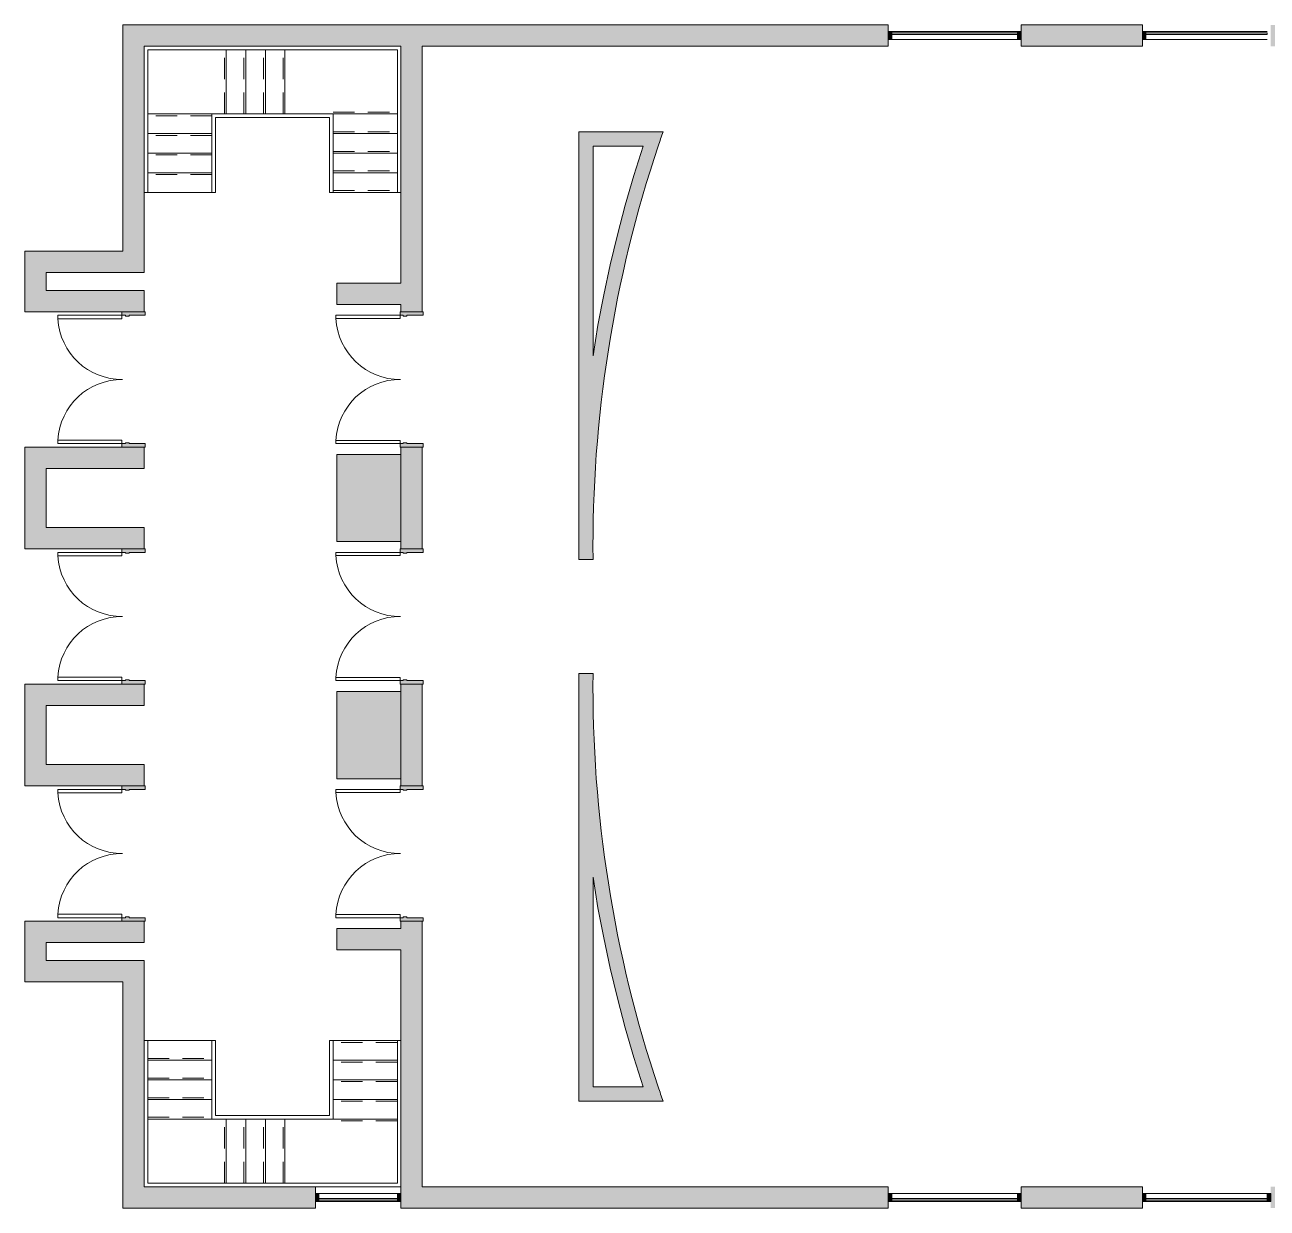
# Model space of a CAD drawing. Header units: inches. Extents: x -332 to 1064, y -1187 to 169.
# Drawn here: x -332 to 365, y -843 to -179 of the extents above; entities that cross this region are included whole.
import ezdxf

# ---------------------------------------------------------------- set-up
doc = ezdxf.new("R2010")
doc.units = ezdxf.units.IN
doc.header["$MEASUREMENT"] = 0
doc.linetypes.add('Overhead', pattern=[19.5, 12, -7.5])
for name, color, linetype, lineweight in [('A-DOOR', 31, 'Continuous', 9), ('A-DOOR-FRAM', 31, 'Continuous', 9), ('A-GLAZ-CURT', 52, 'Continuous', 9), ('A-GLAZ-CWMG', 51, 'Continuous', 9), ('A-WALL', 113, 'Continuous', 9), ('A-WALL-PATT', 111, 'Continuous', 9), ('I-WALL', 2, 'Continuous', 9), ('S-STRS', 31, 'Continuous', 9)]:
    doc.layers.add(name, color=color, linetype=linetype, lineweight=lineweight)

# ---------------------------------------------------------------- blocks, each defined once
blk = doc.blocks.new('Door-Double-Transom_CE_ - HM Door-2_ HM Frame-Transom_HMF-3_-5169411-LEVEL 1')
at = {"layer": 'A-DOOR-FRAM'}
h = blk.add_hatch(color=253, dxfattribs=at)
h.paths.add_polyline_path([(-38, -6.5), (-36, -6.5), (-36, 2.5), (-35.5, 2.5), (-35.5, 4.5), (-36, 4.5), (-36, 6.5), (-38, 6.5), (-38, 2.5)])
h.paths.add_polyline_path([(35.5, 2.5), (36, 2.5), (36, -6.5), (38, -6.5), (38, 6.5), (36, 6.5), (36, 4.5), (35.5, 4.5)])
at = {"layer": 'A-DOOR', "color": 253}
for p, q in [((-36, 42.5), (-36, 6.5)), ((-34, 42.5), (-36, 42.5)), ((-34, 6.5), (-34, 42.5)), ((36, 42.5), (34, 42.5)), ((34, 42.5), (34, 6.5)), ((36, 6.5), (36, 42.5)), ((-36, 6.5), (-34, 6.5)), ((34, 6.5), (36, 6.5))]:
    blk.add_line(p, q, dxfattribs=at)
for centre, start, end in [((-36, 6.5), 359.5, 86.79613), ((36, 6.5), 93.20387, 180.5)]:
    blk.add_arc(centre, 36, start, end, dxfattribs=at)
at = {"layer": 'A-DOOR-FRAM', "color": 8, "lineweight": 15}
for p, q in [((-36, 6.5), (-38, 6.5)), ((-38, 6.5), (-38, -6.5)), ((-36, 4.5), (-36, 6.5)), ((-35.5, 4.5), (-36, 4.5)), ((-36, -6.5), (-36, 2.5)), ((-36, 2.5), (-35.5, 2.5)), ((-35.5, 2.5), (-35.5, 4.5)), ((36, 4.5), (35.5, 4.5)), ((35.5, 4.5), (35.5, 2.5)), ((35.5, 2.5), (36, 2.5)), ((38, 6.5), (36, 6.5)), ((36, 6.5), (36, 4.5)), ((36, 2.5), (36, -6.5)), ((38, -6.5), (38, 6.5)), ((-38, -6.5), (-36, -6.5)), ((36, -6.5), (38, -6.5))]:
    blk.add_line(p, q, dxfattribs=at)
blk = doc.blocks.new('Door-Double_CE_ - HM Door-2_ HM Frame-4190291-LEVEL 1')
at = {"layer": 'A-DOOR-FRAM'}
h = blk.add_hatch(color=253, dxfattribs=at)
h.paths.add_polyline_path([(-38, -6.5), (-36, -6.5), (-36, 2.75), (-35.5, 2.75), (-35.5, 4.75), (-36, 4.75), (-36, 6.5), (-38, 6.5), (-38, 2.75)])
h.paths.add_polyline_path([(35.5, 2.75), (36, 2.75), (36, -6.5), (38, -6.5), (38, 6.5), (36, 6.5), (36, 4.75), (35.5, 4.75)])
at = {"layer": 'A-DOOR', "color": 253}
for p, q in [((-34.25, 42.5), (-36, 42.5)), ((-36, 42.5), (-36, 6.5)), ((-34.25, 6.5), (-34.25, 42.5)), ((36, 42.5), (34.25, 42.5)), ((34.25, 42.5), (34.25, 6.5)), ((36, 6.5), (36, 42.5)), ((-36, 6.5), (-34.25, 6.5)), ((34.25, 6.5), (36, 6.5))]:
    blk.add_line(p, q, dxfattribs=at)
for centre, start, end in [((-36, 6.5), 359.5, 87.19661), ((36, 6.5), 92.78996, 180.5)]:
    blk.add_arc(centre, 36, start, end, dxfattribs=at)
at = {"layer": 'A-DOOR-FRAM', "color": 8, "lineweight": 15}
for p, q in [((-36, 6.5), (-38, 6.5)), ((-38, 6.5), (-38, -6.5)), ((-36, 4.75), (-36, 6.5)), ((-35.5, 4.75), (-36, 4.75)), ((-36, -6.5), (-36, 2.75)), ((-36, 2.75), (-35.5, 2.75)), ((-35.5, 2.75), (-35.5, 4.75)), ((36, 4.75), (35.5, 4.75)), ((35.5, 4.75), (35.5, 2.75)), ((35.5, 2.75), (36, 2.75)), ((38, 6.5), (36, 6.5)), ((36, 6.5), (36, 4.75)), ((36, 2.75), (36, -6.5)), ((38, -6.5), (38, 6.5)), ((-38, -6.5), (-36, -6.5)), ((36, -6.5), (38, -6.5))]:
    blk.add_line(p, q, dxfattribs=at)
blk = doc.blocks.new('System Panel - zGlazed-5176224-LEVEL 1')
at = {"layer": 'A-GLAZ-CURT'}
blk.add_hatch(color=253, dxfattribs=at).paths.add_polyline_path([(-22, 1.5), (-22, 0.5), (22, 0.5), (22, 1.5)])
at = {"layer": 'A-GLAZ-CURT', "color": 8, "lineweight": 15}
for p, q in [((22, 1.5), (-22, 1.5)), ((-22, 1.5), (-22, 0.5)), ((-22, 0.5), (22, 0.5)), ((22, 0.5), (22, 1.5))]:
    blk.add_line(p, q, dxfattribs=at)
blk = doc.blocks.new('Rectangular Mullion - 4 1_2_ x 2_ Rectangular_CE_-5176223-LEVEL 1')
at = {"layer": 'A-GLAZ-CWMG', "color": 253}
for p, q in [((-166.58, -835.23), (-122.58, -835.23)), ((-166.58, -839.73), (-122.58, -839.73))]:
    blk.add_line(p, q, dxfattribs=at)
blk = doc.blocks.new('Rectangular Mullion - 4 1_2_ x 2_ Rectangular_CE_-5176225-LEVEL 1')
at = {"layer": 'A-GLAZ-CWMG'}
blk.add_hatch(color=253, dxfattribs=at).paths.add_polyline_path([(-2, -2.25), (-2, 2.25), (0, 2.25), (0, -2.25)])
at = {"layer": 'A-GLAZ-CWMG', "color": 8, "lineweight": 15}
for p, q in [((-2, 2.25), (0, 2.25)), ((-2, -2.25), (-2, 2.25)), ((0, 2.25), (0, -2.25)), ((0, -2.25), (-2, -2.25))]:
    blk.add_line(p, q, dxfattribs=at)
blk = doc.blocks.new('Rectangular Mullion - 4 1_2_ x 2_ Rectangular_CE_-5176226-LEVEL 1')
at = {"layer": 'A-GLAZ-CWMG'}
blk.add_hatch(color=253, dxfattribs=at).paths.add_polyline_path([(0, -2.25), (0, 2.25), (-2, 2.25), (-2, -2.25)])
at = {"layer": 'A-GLAZ-CWMG', "color": 8, "lineweight": 15}
for p, q in [((0, 2.25), (-2, 2.25)), ((-2, 2.25), (-2, -2.25)), ((0, -2.25), (0, 2.25)), ((-2, -2.25), (0, -2.25))]:
    blk.add_line(p, q, dxfattribs=at)
blk = doc.blocks.new('System Panel - zGlazed-5176821-LEVEL 1')
at = {"layer": 'A-GLAZ-CURT'}
blk.add_hatch(color=253, dxfattribs=at).paths.add_polyline_path([(35.29, -1.5), (35.29, -0.5), (-35.29, -0.5), (-35.29, -1.5)])
at = {"layer": 'A-GLAZ-CURT', "color": 8, "lineweight": 15}
for p, q in [((35.29, -0.5), (-35.29, -0.5)), ((-35.29, -0.5), (-35.29, -1.5)), ((-35.29, -1.5), (35.29, -1.5)), ((35.29, -1.5), (35.29, -0.5))]:
    blk.add_line(p, q, dxfattribs=at)
blk = doc.blocks.new('Rectangular Mullion - 4 1_2_ x 2_ Rectangular_CE_-5176820-LEVEL 1')
at = {"layer": 'A-GLAZ-CWMG', "color": 253}
for p, q in [((225.42, -835.23), (154.84, -835.23)), ((225.42, -839.73), (154.84, -839.73))]:
    blk.add_line(p, q, dxfattribs=at)
blk = doc.blocks.new('Rectangular Mullion - 4 1_2_ x 2_ Rectangular_CE_-5176685-LEVEL 1')
at = {"layer": 'A-GLAZ-CWMG'}
blk.add_hatch(color=253, dxfattribs=at).paths.add_polyline_path([(0, 2.25), (0, -2.25), (-2, -2.25), (-2, 2.25)])
at = {"layer": 'A-GLAZ-CWMG', "color": 8, "lineweight": 15}
for p, q in [((-2, 2.25), (0, 2.25)), ((-2, -2.25), (-2, 2.25)), ((0, 2.25), (0, -2.25)), ((0, -2.25), (-2, -2.25))]:
    blk.add_line(p, q, dxfattribs=at)
blk = doc.blocks.new('Rectangular Mullion - 4 1_2_ x 2_ Rectangular_CE_-5176686-LEVEL 1')
at = {"layer": 'A-GLAZ-CWMG'}
blk.add_hatch(color=253, dxfattribs=at).paths.add_polyline_path([(-2, 2.25), (-2, -2.25), (0, -2.25), (0, 2.25)])
at = {"layer": 'A-GLAZ-CWMG', "color": 8, "lineweight": 15}
for p, q in [((0, 2.25), (-2, 2.25)), ((-2, 2.25), (-2, -2.25)), ((0, -2.25), (0, 2.25)), ((-2, -2.25), (0, -2.25))]:
    blk.add_line(p, q, dxfattribs=at)
blk = doc.blocks.new('System Panel - zGlazed-5176584-LEVEL 1')
at = {"layer": 'A-GLAZ-CURT'}
blk.add_hatch(color=253, dxfattribs=at).paths.add_polyline_path([(-34, 1.5), (-34, 0.5), (34, 0.5), (34, 1.5)])
at = {"layer": 'A-GLAZ-CURT', "color": 8, "lineweight": 15}
for p, q in [((34, 1.5), (-34, 1.5)), ((-34, 1.5), (-34, 0.5)), ((-34, 0.5), (34, 0.5)), ((34, 0.5), (34, 1.5))]:
    blk.add_line(p, q, dxfattribs=at)
blk = doc.blocks.new('Rectangular Mullion - 4 1_2_ x 2_ Rectangular_CE_-5176583-LEVEL 1')
at = {"layer": 'A-GLAZ-CWMG', "color": 253}
for p, q in [((577.42, -835.23), (645.42, -835.23)), ((577.42, -839.73), (645.42, -839.73))]:
    blk.add_line(p, q, dxfattribs=at)
blk = doc.blocks.new('System Panel - zGlazed-5177013-LEVEL 1')
at = {"layer": 'A-GLAZ-CURT'}
blk.add_hatch(color=253, dxfattribs=at).paths.add_polyline_path([(35.29, 0.5), (35.29, 1.5), (-35.29, 1.5), (-35.29, 0.5)])
at = {"layer": 'A-GLAZ-CURT', "color": 8, "lineweight": 15}
for p, q in [((35.29, 1.5), (-35.29, 1.5)), ((-35.29, 1.5), (-35.29, 0.5)), ((-35.29, 0.5), (35.29, 0.5)), ((35.29, 0.5), (35.29, 1.5))]:
    blk.add_line(p, q, dxfattribs=at)
blk = doc.blocks.new('Rectangular Mullion - 4 1_2_ x 2_ Rectangular_CE_-5177012-LEVEL 1')
at = {"layer": 'A-GLAZ-CWMG', "color": 253}
for p, q in [((225.42, -183.23), (154.84, -183.23)), ((225.42, -187.73), (154.84, -187.73))]:
    blk.add_line(p, q, dxfattribs=at)
blk = doc.blocks.new('Rectangular Mullion - 4 1_2_ x 2_ Rectangular_CE_-5176973-LEVEL 1')
at = {"layer": 'A-GLAZ-CWMG'}
blk.add_hatch(color=253, dxfattribs=at).paths.add_polyline_path([(0, 2.25), (0, -2.25), (-2, -2.25), (-2, 2.25)])
at = {"layer": 'A-GLAZ-CWMG', "color": 8, "lineweight": 15}
for p, q in [((-2, 2.25), (0, 2.25)), ((-2, -2.25), (-2, 2.25)), ((0, 2.25), (0, -2.25)), ((0, -2.25), (-2, -2.25))]:
    blk.add_line(p, q, dxfattribs=at)
blk = doc.blocks.new('Rectangular Mullion - 4 1_2_ x 2_ Rectangular_CE_-5176974-LEVEL 1')
at = {"layer": 'A-GLAZ-CWMG'}
blk.add_hatch(color=253, dxfattribs=at).paths.add_polyline_path([(-2, 2.25), (-2, -2.25), (0, -2.25), (0, 2.25)])
at = {"layer": 'A-GLAZ-CWMG', "color": 8, "lineweight": 15}
for p, q in [((0, 2.25), (-2, 2.25)), ((-2, 2.25), (-2, -2.25)), ((0, -2.25), (0, 2.25)), ((-2, -2.25), (0, -2.25))]:
    blk.add_line(p, q, dxfattribs=at)
blk = doc.blocks.new('System Panel - zGlazed-5176684-LEVEL 1')
at = {"layer": 'A-GLAZ-CURT'}
blk.add_hatch(color=253, dxfattribs=at).paths.add_polyline_path([(34, -1.5), (34, -0.5), (-34, -0.5), (-34, -1.5)])
at = {"layer": 'A-GLAZ-CURT', "color": 8, "lineweight": 15}
for p, q in [((34, -0.5), (-34, -0.5)), ((-34, -0.5), (-34, -1.5)), ((-34, -1.5), (34, -1.5)), ((34, -1.5), (34, -0.5))]:
    blk.add_line(p, q, dxfattribs=at)
blk = doc.blocks.new('Rectangular Mullion - 4 1_2_ x 2_ Rectangular_CE_-5176953-LEVEL 1')
at = {"layer": 'A-GLAZ-CWMG', "color": 253}
for p, q in [((577.42, -183.23), (645.42, -183.23)), ((577.42, -187.73), (645.42, -187.73))]:
    blk.add_line(p, q, dxfattribs=at)
blk = doc.blocks.new('Rectangular Mullion - 4 1_2_ x 2_ Rectangular_CE_-5176954-LEVEL 1')
at = {"layer": 'A-GLAZ-CWMG'}
blk.add_hatch(color=253, dxfattribs=at).paths.add_polyline_path([(-2, -2.25), (-2, 2.25), (0, 2.25), (0, -2.25)])
at = {"layer": 'A-GLAZ-CWMG', "color": 8, "lineweight": 15}
for p, q in [((-2, 2.25), (0, 2.25)), ((-2, -2.25), (-2, 2.25)), ((0, 2.25), (0, -2.25)), ((0, -2.25), (-2, -2.25))]:
    blk.add_line(p, q, dxfattribs=at)

msp = doc.modelspace()

# ---------------------------------------------------------------- hatches: boundary and pattern name
at = {"layer": 'A-WALL-PATT'}
for points in [[(-264.58, -306.48), (-264.58, -179.48), (-276.58, -179.48), (-276.58, -306.48)], [(-20.8, -464.65), (-20.44, -448.01), (-19.68, -431.37), (-18.54, -414.76), (-17.01, -398.18), (-15.1, -381.65), (-12.8, -365.16), (-12.8, -239.48), (-20.8, -239.48), (-20.8, -448.01)], [(23.77, -247.48), (26.51, -239.48), (-12.8, -239.48), (-12.8, -247.48), (15.34, -247.48)], [(-20.8, -479.54), (-12.8, -479.46), (-12.76, -461.31), (-12.25, -443.17), (-11.28, -425.04), (-9.84, -406.95), (-7.93, -388.9), (-5.57, -370.91), (-2.74, -352.98), (0.55, -335.13), (5.06, -314.15), (9.12, -297.32), (13.13, -282.18), (18.23, -264.76), (23.77, -247.48), (15.34, -247.48), (9.88, -264.76), (4.85, -282.18), (0.27, -299.72), (-3.88, -317.38), (-6.8, -331.07), (-10.01, -348.08), (-12.8, -365.16), (-15.1, -381.65), (-17.01, -398.18), (-18.54, -414.76), (-19.68, -431.37), (-20.44, -448.01), (-20.8, -464.65), (-20.8, -479.46)], [(-331.58, -328.48), (-319.58, -328.48), (-319.58, -306.48), (-331.58, -306.48), (-331.58, -323.03)], [(-264.58, -318.48), (-264.58, -306.48), (-319.58, -306.48), (-319.58, -318.48), (-276.58, -318.48)], [(-120.58, -336.48), (-120.58, -324.48), (-156.58, -324.48), (-156.58, -336.48)], [(-276.58, -340.48), (-276.58, -328.48), (-331.58, -328.48), (-331.58, -340.48), (-319.58, -340.48)], [(-264.58, -340.48), (-264.58, -328.48), (-276.58, -328.48), (-276.58, -340.48)], [(-319.58, -461.48), (-319.58, -416.48), (-331.58, -416.48), (-331.58, -461.48)], [(-264.58, -428.48), (-264.58, -416.48), (-319.58, -416.48), (-319.58, -428.48)], [(-120.58, -469.48), (-120.58, -420.48), (-156.58, -420.48), (-156.58, -469.48)], [(-276.58, -473.48), (-276.58, -461.48), (-331.58, -461.48), (-331.58, -473.48), (-319.58, -473.48)], [(-264.58, -473.48), (-264.58, -461.48), (-276.58, -461.48), (-276.58, -473.48)], [(23.77, -775.48), (18.23, -758.2), (13.13, -740.78), (8.49, -723.23), (4.29, -705.58), (0.55, -687.82), (-2.74, -669.97), (-5.57, -652.04), (-7.93, -634.05), (-9.84, -616), (-11.28, -597.91), (-12.25, -579.79), (-12.77, -558.3), (-12.8, -543.5), (-20.8, -543.5), (-20.8, -558.3), (-20.44, -574.95), (-19.68, -591.58), (-18.54, -608.19), (-17.01, -624.77), (-15.1, -641.31), (-12.8, -657.8), (-10.01, -674.88), (-6.8, -691.88), (-3.19, -708.81), (0.84, -725.64), (5.27, -742.37), (10.11, -758.98), (15.34, -775.48), (18.23, -775.48)], [(-319.58, -594.48), (-319.58, -549.48), (-331.58, -549.48), (-331.58, -594.48)], [(-264.58, -561.48), (-264.58, -549.48), (-319.58, -549.48), (-319.58, -561.48)], [(-120.58, -602.48), (-120.58, -553.48), (-156.58, -553.48), (-156.58, -602.48)], [(-15.1, -783.48), (-12.8, -783.48), (-12.8, -657.8), (-15.1, -641.31), (-17.01, -624.77), (-18.54, -608.19), (-19.68, -591.58), (-20.44, -574.95), (-20.8, -558.3), (-20.8, -783.48), (-17.01, -783.48)], [(-276.58, -606.48), (-276.58, -594.48), (-331.58, -594.48), (-331.58, -606.48), (-319.58, -606.48)], [(-264.58, -606.48), (-264.58, -594.48), (-276.58, -594.48), (-276.58, -606.48)], [(-319.58, -704.48), (-319.58, -682.48), (-331.58, -682.48), (-331.58, -704.48)], [(-264.58, -694.48), (-264.58, -682.48), (-319.58, -682.48), (-319.58, -694.48)], [(-120.58, -698.48), (-120.58, -686.48), (-156.58, -686.48), (-156.58, -698.48)], [(-276.58, -716.48), (-276.58, -704.48), (-331.58, -704.48), (-331.58, -716.48), (-319.58, -716.48)], [(-276.58, -831.48), (-264.58, -831.48), (-264.58, -704.48), (-276.58, -704.48), (-276.58, -716.48)], [(26.51, -783.48), (23.77, -775.48), (-12.8, -775.48), (-12.8, -783.48), (25.13, -783.48)]]:
    msp.add_hatch(color=253, dxfattribs=at).paths.add_polyline_path(points)
h = msp.add_hatch(color=253, dxfattribs=at)
h.paths.add_polyline_path([(701.42, -191.48), (701.42, -179.48), (647.42, -179.48), (647.42, -191.48), (696.42, -191.48)])
h.paths.add_polyline_path([(575.42, -191.48), (575.42, -179.48), (507.42, -179.48), (507.42, -191.48), (558.4, -191.48)])
h.paths.add_polyline_path([(435.42, -191.48), (435.42, -179.48), (367.42, -179.48), (367.42, -191.48)])
h.paths.add_polyline_path([(295.42, -191.48), (295.42, -179.48), (227.42, -179.48), (227.42, -191.48)])
h.paths.add_polyline_path([(152.84, -191.48), (152.84, -179.48), (-264.58, -179.48), (-264.58, -191.48), (-17.53, -191.48)])
h = msp.add_hatch(color=253, dxfattribs=at)
h.paths.add_polyline_path([(-120.58, -831.48), (-108.58, -831.48), (-108.58, -682.48), (-120.58, -682.48), (-120.58, -698.48)])
h.paths.add_polyline_path([(-108.58, -606.48), (-108.58, -549.48), (-120.58, -549.48), (-120.58, -606.48)])
h.paths.add_polyline_path([(-108.58, -473.48), (-108.58, -416.48), (-120.58, -416.48), (-120.58, -473.48)])
h.paths.add_polyline_path([(-120.58, -340.48), (-108.58, -340.48), (-108.58, -191.48), (-120.58, -191.48), (-120.58, -336.48)])
h = msp.add_hatch(color=253, dxfattribs=at)
h.paths.add_polyline_path([(703.92, -843.48), (708.92, -843.48), (708.92, -831.48), (647.42, -831.48), (647.42, -843.48), (686.42, -843.48)])
h.paths.add_polyline_path([(575.42, -843.48), (575.42, -831.48), (507.42, -831.48), (507.42, -843.48), (558.4, -843.48)])
h.paths.add_polyline_path([(435.42, -843.48), (435.42, -831.48), (367.42, -831.48), (367.42, -843.48)])
h.paths.add_polyline_path([(295.42, -843.48), (295.42, -831.48), (227.42, -831.48), (227.42, -843.48)])
h.paths.add_polyline_path([(152.84, -843.48), (152.84, -831.48), (-120.58, -831.48), (-120.58, -843.48), (-17.53, -843.48)])
h.paths.add_polyline_path([(-168.58, -843.48), (-168.58, -831.48), (-276.58, -831.48), (-276.58, -843.48), (-209.5, -843.48)])

# ---------------------------------------------------------------- linework, layer by layer
at = {"layer": 'A-WALL', "color": 8, "lineweight": 15}
for p, q in [((-276.58, -179.48), (-276.58, -306.48)), ((152.84, -179.48), (-276.58, -179.48)), ((152.84, -191.48), (152.84, -179.48)), ((295.42, -179.48), (227.42, -179.48)), ((227.42, -179.48), (227.42, -191.48)), ((295.42, -191.48), (295.42, -179.48)), ((-264.58, -318.48), (-264.58, -191.48)), ((-264.58, -191.48), (-120.58, -191.48)), ((-120.58, -191.48), (-120.58, -324.48)), ((-108.58, -191.48), (152.84, -191.48)), ((-108.58, -340.48), (-108.58, -191.48)), ((227.42, -191.48), (295.42, -191.48)), ((-20.8, -239.48), (-20.8, -464.65)), ((26.51, -239.48), (-20.8, -239.48)), ((-12.8, -365.16), (-12.8, -247.48)), ((-12.8, -247.48), (15.34, -247.48)), ((-331.58, -306.48), (-331.58, -340.48)), ((-276.58, -306.48), (-331.58, -306.48)), ((-319.58, -328.48), (-319.58, -318.48)), ((-319.58, -318.48), (-264.58, -318.48)), ((-120.58, -324.48), (-156.58, -324.48)), ((-156.58, -324.48), (-156.58, -336.48)), ((-264.58, -328.48), (-319.58, -328.48)), ((-264.58, -340.48), (-264.58, -328.48)), ((-331.58, -340.48), (-264.58, -340.48)), ((-156.58, -336.48), (-120.58, -336.48)), ((-120.58, -336.48), (-120.58, -340.48)), ((-120.58, -340.48), (-108.58, -340.48)), ((-331.58, -416.48), (-331.58, -473.48)), ((-264.58, -416.48), (-331.58, -416.48)), ((-264.58, -428.48), (-264.58, -416.48)), ((-108.58, -416.48), (-120.58, -416.48)), ((-120.58, -416.48), (-120.58, -473.48)), ((-108.58, -473.48), (-108.58, -416.48)), ((-319.58, -461.48), (-319.58, -428.48)), ((-319.58, -428.48), (-264.58, -428.48)), ((-264.58, -461.48), (-319.58, -461.48)), ((-264.58, -473.48), (-264.58, -461.48)), ((-331.58, -473.48), (-264.58, -473.48)), ((-120.58, -473.48), (-108.58, -473.48)), ((-20.8, -479.54), (-12.8, -479.46)), ((-12.8, -543.5), (-20.8, -543.41)), ((-331.58, -549.48), (-331.58, -606.48)), ((-264.58, -549.48), (-331.58, -549.48)), ((-264.58, -561.48), (-264.58, -549.48)), ((-108.58, -549.48), (-120.58, -549.48)), ((-120.58, -549.48), (-120.58, -606.48)), ((-108.58, -606.48), (-108.58, -549.48)), ((-319.58, -594.48), (-319.58, -561.48)), ((-319.58, -561.48), (-264.58, -561.48)), ((-20.8, -558.3), (-20.8, -783.48)), ((-264.58, -594.48), (-319.58, -594.48)), ((-264.58, -606.48), (-264.58, -594.48)), ((-331.58, -606.48), (-264.58, -606.48)), ((-120.58, -606.48), (-108.58, -606.48)), ((-12.8, -775.48), (-12.8, -657.8)), ((-331.58, -682.48), (-331.58, -716.48)), ((-264.58, -682.48), (-331.58, -682.48)), ((-264.58, -694.48), (-264.58, -682.48)), ((-108.58, -682.48), (-120.58, -682.48)), ((-120.58, -682.48), (-120.58, -686.48)), ((-108.58, -831.48), (-108.58, -682.48)), ((-120.58, -686.48), (-156.58, -686.48)), ((-156.58, -686.48), (-156.58, -698.48)), ((-319.58, -704.48), (-319.58, -694.48)), ((-319.58, -694.48), (-264.58, -694.48)), ((-156.58, -698.48), (-120.58, -698.48)), ((-120.58, -698.48), (-120.58, -843.48)), ((-264.58, -704.48), (-319.58, -704.48)), ((-264.58, -831.48), (-264.58, -704.48)), ((-331.58, -716.48), (-276.58, -716.48)), ((-276.58, -716.48), (-276.58, -843.48)), ((15.34, -775.48), (-12.8, -775.48)), ((-20.8, -783.48), (26.51, -783.48)), ((-168.58, -831.48), (-264.58, -831.48)), ((-168.58, -843.48), (-168.58, -831.48)), ((152.84, -831.48), (-108.58, -831.48)), ((152.84, -843.48), (152.84, -831.48)), ((295.42, -831.48), (227.42, -831.48)), ((227.42, -831.48), (227.42, -843.48)), ((295.42, -843.48), (295.42, -831.48)), ((-276.58, -843.48), (-168.58, -843.48)), ((-120.58, -843.48), (152.84, -843.48)), ((227.42, -843.48), (295.42, -843.48))]:
    msp.add_line(p, q, dxfattribs=at)
at = {"layer": 'A-WALL', "color": 8, "lineweight": 15, "flags": 128}
for points in [[(15.34, -247.48), (10.11, -263.97), (5.27, -280.59), (0.84, -297.32), (-3.19, -314.15), (-6.8, -331.07), (-10.01, -348.08), (-12.8, -365.16)], [(-20.8, -464.65), (-20.84, -472.09), (-20.8, -479.54)], [(-20.8, -543.41), (-20.84, -550.86), (-20.8, -558.3)], [(-12.8, -657.8), (-10.01, -674.88), (-6.8, -691.88), (-3.19, -708.81), (0.84, -725.64), (5.27, -742.37), (10.11, -758.98), (15.34, -775.48)]]:
    msp.add_lwpolyline(points, dxfattribs=at)
at = {"layer": 'A-WALL', "color": 8, "lineweight": 15}
for centre, start, end in [((694.35, -472.08), 160.79695, 161.48188), ((694.35, -472.08), 161.48188, 180.59722), ((694.35, -550.87), 179.40278, 198.51812), ((694.35, -550.87), 198.51812, 199.20305)]:
    msp.add_arc(centre, 707.19, start, end, dxfattribs=at)
at = {"layer": 'I-WALL', "color": 8, "lineweight": 15}
for p, q in [((-120.58, -420.48), (-156.58, -420.48)), ((-156.58, -420.48), (-156.58, -469.48)), ((-156.58, -469.48), (-120.58, -469.48)), ((-120.58, -553.48), (-156.58, -553.48)), ((-156.58, -553.48), (-156.58, -602.48)), ((-156.58, -602.48), (-120.58, -602.48))]:
    msp.add_line(p, q, dxfattribs=at)
at = {"layer": 'S-STRS', "color": 254}
for p, q in [((-220.96, -193.48), (-262.58, -193.48)), ((-262.58, -193.48), (-262.58, -220.79)), ((-218.65, -193.48), (-220.96, -193.48)), ((-207.65, -193.48), (-218.65, -193.48)), ((-218.65, -229.48), (-218.65, -193.48)), ((-196.65, -193.48), (-207.65, -193.48)), ((-207.65, -229.48), (-207.65, -193.48)), ((-185.65, -193.48), (-196.65, -193.48)), ((-196.65, -229.48), (-196.65, -193.48)), ((-176.96, -193.48), (-185.65, -193.48)), ((-185.65, -229.48), (-185.65, -193.48)), ((-122.58, -193.48), (-176.96, -193.48)), ((-122.58, -227.16), (-122.58, -193.48)), ((-262.58, -220.79), (-262.58, -229.48)), ((-262.58, -229.48), (-262.58, -240.48)), ((-226.58, -229.48), (-262.58, -229.48)), ((-224.58, -229.48), (-226.58, -229.48)), ((-226.58, -229.48), (-226.58, -240.48)), ((-224.58, -229.48), (-220.96, -229.48)), ((-218.65, -229.48), (-220.96, -229.48)), ((-207.65, -229.48), (-218.65, -229.48)), ((-196.65, -229.48), (-207.65, -229.48)), ((-185.65, -229.48), (-196.65, -229.48)), ((-176.96, -229.48), (-185.65, -229.48)), ((-176.96, -229.48), (-158.58, -229.48)), ((-158.58, -231.48), (-158.58, -229.48)), ((-158.58, -229.48), (-122.58, -229.48)), ((-122.58, -229.48), (-122.58, -227.16)), ((-122.58, -240.48), (-122.58, -229.48)), ((-224.58, -231.48), (-224.58, -273.48)), ((-224.58, -231.48), (-220.96, -231.48)), ((-176.96, -231.48), (-220.96, -231.48)), ((-176.96, -231.48), (-160.58, -231.48)), ((-160.58, -273.48), (-160.58, -231.48)), ((-158.58, -240.48), (-158.58, -231.48)), ((-262.58, -240.48), (-262.58, -251.48)), ((-226.58, -240.48), (-262.58, -240.48)), ((-226.58, -240.48), (-226.58, -251.48)), ((-158.58, -251.48), (-158.58, -240.48)), ((-158.58, -240.48), (-122.58, -240.48)), ((-122.58, -251.48), (-122.58, -240.48)), ((-262.58, -251.48), (-262.58, -262.48)), ((-226.58, -251.48), (-262.58, -251.48)), ((-226.58, -251.48), (-226.58, -262.48)), ((-158.58, -262.48), (-158.58, -251.48)), ((-158.58, -251.48), (-122.58, -251.48)), ((-122.58, -262.48), (-122.58, -251.48)), ((-262.58, -262.48), (-262.58, -273.48)), ((-226.58, -262.48), (-262.58, -262.48)), ((-226.58, -262.48), (-226.58, -273.48)), ((-158.58, -273.48), (-158.58, -262.48)), ((-158.58, -262.48), (-122.58, -262.48)), ((-122.58, -273.48), (-122.58, -262.48)), ((-264.58, -273.48), (-262.58, -273.48)), ((-226.58, -273.48), (-262.58, -273.48)), ((-226.58, -273.48), (-224.58, -273.48)), ((-160.58, -273.48), (-158.58, -273.48)), ((-158.58, -273.48), (-122.58, -273.48)), ((-122.58, -273.48), (-120.58, -273.48)), ((-262.58, -749.48), (-264.58, -749.48)), ((-262.58, -760.48), (-262.58, -749.48)), ((-262.58, -749.48), (-226.58, -749.48)), ((-224.58, -749.48), (-226.58, -749.48)), ((-226.58, -760.48), (-226.58, -749.48)), ((-224.58, -791.48), (-224.58, -749.48)), ((-158.58, -749.48), (-160.58, -749.48)), ((-160.58, -749.48), (-160.58, -791.48)), ((-158.58, -749.48), (-158.58, -760.48)), ((-122.58, -749.48), (-158.58, -749.48)), ((-120.58, -749.48), (-122.58, -749.48)), ((-122.58, -749.48), (-122.58, -760.48)), ((-262.58, -771.48), (-262.58, -760.48)), ((-262.58, -760.48), (-226.58, -760.48)), ((-226.58, -771.48), (-226.58, -760.48)), ((-158.58, -760.48), (-158.58, -771.48)), ((-122.58, -760.48), (-158.58, -760.48)), ((-122.58, -760.48), (-122.58, -771.48)), ((-262.58, -782.48), (-262.58, -771.48)), ((-262.58, -771.48), (-226.58, -771.48)), ((-226.58, -782.48), (-226.58, -771.48)), ((-158.58, -771.48), (-158.58, -782.48)), ((-122.58, -771.48), (-158.58, -771.48)), ((-122.58, -771.48), (-122.58, -782.48)), ((-262.58, -793.48), (-262.58, -782.48)), ((-262.58, -782.48), (-226.58, -782.48)), ((-226.58, -793.48), (-226.58, -782.48)), ((-158.58, -782.48), (-158.58, -791.48)), ((-122.58, -782.48), (-158.58, -782.48)), ((-122.58, -782.48), (-122.58, -793.48)), ((-262.58, -802.16), (-262.58, -793.48)), ((-262.58, -793.48), (-226.58, -793.48)), ((-226.58, -793.48), (-224.58, -793.48)), ((-220.96, -791.48), (-224.58, -791.48)), ((-220.96, -793.48), (-224.58, -793.48)), ((-176.96, -791.48), (-220.96, -791.48)), ((-218.65, -793.48), (-220.96, -793.48)), ((-207.65, -793.48), (-218.65, -793.48)), ((-218.65, -829.48), (-218.65, -793.48)), ((-196.65, -793.48), (-207.65, -793.48)), ((-207.65, -829.48), (-207.65, -793.48)), ((-185.65, -793.48), (-196.65, -793.48)), ((-196.65, -829.48), (-196.65, -793.48)), ((-176.96, -793.48), (-185.65, -793.48)), ((-185.65, -829.48), (-185.65, -793.48)), ((-160.58, -791.48), (-176.96, -791.48)), ((-158.58, -793.48), (-176.96, -793.48)), ((-158.58, -793.48), (-158.58, -791.48)), ((-122.58, -793.48), (-158.58, -793.48)), ((-122.58, -793.48), (-122.58, -795.79)), ((-122.58, -829.48), (-122.58, -795.79)), ((-262.58, -802.16), (-262.58, -829.48)), ((-262.58, -829.48), (-220.96, -829.48)), ((-218.65, -829.48), (-220.96, -829.48)), ((-207.65, -829.48), (-218.65, -829.48)), ((-196.65, -829.48), (-207.65, -829.48)), ((-185.65, -829.48), (-196.65, -829.48)), ((-176.96, -829.48), (-185.65, -829.48)), ((-176.96, -829.48), (-122.58, -829.48)), ((-168.58, -831.48), (-120.58, -831.48))]:
    msp.add_line(p, q, dxfattribs=at)
at = {"layer": 'S-STRS', "color": 254, "linetype": 'Overhead'}
for p, q in [((-219.65, -229.48), (-219.65, -193.48)), ((-208.65, -229.48), (-208.65, -193.48)), ((-197.65, -229.48), (-197.65, -193.48)), ((-186.65, -229.48), (-186.65, -193.48)), ((-158.58, -228.48), (-122.58, -228.48)), ((-226.58, -230.48), (-262.58, -230.48)), ((-226.58, -241.48), (-262.58, -241.48)), ((-158.58, -239.48), (-122.58, -239.48)), ((-158.58, -250.48), (-122.58, -250.48)), ((-226.58, -252.48), (-262.58, -252.48)), ((-226.58, -263.48), (-262.58, -263.48)), ((-158.58, -261.48), (-122.58, -261.48)), ((-158.58, -272.48), (-122.58, -272.48)), ((-122.58, -750.48), (-158.58, -750.48)), ((-262.58, -759.48), (-226.58, -759.48)), ((-122.58, -761.48), (-158.58, -761.48)), ((-262.58, -770.48), (-226.58, -770.48)), ((-122.58, -772.48), (-158.58, -772.48)), ((-262.58, -781.48), (-226.58, -781.48)), ((-122.58, -783.48), (-158.58, -783.48)), ((-262.58, -792.48), (-226.58, -792.48)), ((-219.65, -829.48), (-219.65, -793.48)), ((-208.65, -829.48), (-208.65, -793.48)), ((-197.65, -829.48), (-197.65, -793.48)), ((-186.65, -829.48), (-186.65, -793.48)), ((-122.58, -794.48), (-158.58, -794.48))]:
    msp.add_line(p, q, dxfattribs=at)

# ---------------------------------------------------------------- block references
at = {"layer": 'A-DOOR', "color": 253}
for name, p, rotation in [('Door-Double-Transom_CE_ - HM Door-2_ HM Frame-Transom_HMF-3_-5169411-LEVEL 1', (-270.58, -378.48), 89.99999999999982), ('Door-Double_CE_ - HM Door-2_ HM Frame-4190291-LEVEL 1', (-114.58, -378.48), 89.99999999999972), ('Door-Double-Transom_CE_ - HM Door-2_ HM Frame-Transom_HMF-3_-5169411-LEVEL 1', (-270.58, -511.48), 89.99999999999982), ('Door-Double_CE_ - HM Door-2_ HM Frame-4190291-LEVEL 1', (-114.58, -511.48), 89.99999999999972), ('Door-Double-Transom_CE_ - HM Door-2_ HM Frame-Transom_HMF-3_-5169411-LEVEL 1', (-270.58, -644.48), 89.99999999999982), ('Door-Double_CE_ - HM Door-2_ HM Frame-4190291-LEVEL 1', (-114.58, -644.48), 89.99999999999972)]:
    msp.add_blockref(name, p, dxfattribs=dict(at, rotation=rotation))
at = {"layer": 'A-GLAZ-CURT', "color": 253}
for name, p in [('System Panel - zGlazed-5177013-LEVEL 1', (190.13, -185.48)), ('System Panel - zGlazed-5176821-LEVEL 1', (190.13, -837.48))]:
    msp.add_blockref(name, p, dxfattribs=at)
at = {"layer": 'A-GLAZ-CURT', "color": 253, "rotation": 180}
for name, p in [('System Panel - zGlazed-5176684-LEVEL 1', (331.42, -185.48)), ('System Panel - zGlazed-5176224-LEVEL 1', (-144.58, -837.48)), ('System Panel - zGlazed-5176584-LEVEL 1', (331.42, -837.48))]:
    msp.add_blockref(name, p, dxfattribs=at)
at = {"layer": 'A-GLAZ-CWMG', "color": 253, "rotation": 180}
for name, p in [('Rectangular Mullion - 4 1_2_ x 2_ Rectangular_CE_-5176974-LEVEL 1', (152.84, -185.48)), ('Rectangular Mullion - 4 1_2_ x 2_ Rectangular_CE_-5176686-LEVEL 1', (152.84, -837.48))]:
    msp.add_blockref(name, p, dxfattribs=at)
at = {"layer": 'A-GLAZ-CWMG', "color": 253}
for name, p in [('Rectangular Mullion - 4 1_2_ x 2_ Rectangular_CE_-5177012-LEVEL 1', (0, 0)), ('Rectangular Mullion - 4 1_2_ x 2_ Rectangular_CE_-5176953-LEVEL 1', (-280, 0)), ('Rectangular Mullion - 4 1_2_ x 2_ Rectangular_CE_-5176223-LEVEL 1', (0, 0)), ('Rectangular Mullion - 4 1_2_ x 2_ Rectangular_CE_-5176226-LEVEL 1', (-120.58, -837.48)), ('Rectangular Mullion - 4 1_2_ x 2_ Rectangular_CE_-5176820-LEVEL 1', (0, 0)), ('Rectangular Mullion - 4 1_2_ x 2_ Rectangular_CE_-5176583-LEVEL 1', (-280, 0)), ('Rectangular Mullion - 4 1_2_ x 2_ Rectangular_CE_-5176226-LEVEL 1', (367.42, -837.48))]:
    msp.add_blockref(name, p, dxfattribs=at)
at = {"layer": 'A-GLAZ-CWMG', "color": 253, "extrusion": (0, 0, -1), "rotation": 180}
for name, p in [('Rectangular Mullion - 4 1_2_ x 2_ Rectangular_CE_-5176973-LEVEL 1', (-227.42, -185.48)), ('Rectangular Mullion - 4 1_2_ x 2_ Rectangular_CE_-5176685-LEVEL 1', (-227.42, -837.48))]:
    msp.add_blockref(name, p, dxfattribs=at)
at = {"layer": 'A-GLAZ-CWMG', "color": 253, "extrusion": (0, 0, -1)}
for name, p in [('Rectangular Mullion - 4 1_2_ x 2_ Rectangular_CE_-5176954-LEVEL 1', (-295.42, -185.48)), ('Rectangular Mullion - 4 1_2_ x 2_ Rectangular_CE_-5176225-LEVEL 1', (168.58, -837.48)), ('Rectangular Mullion - 4 1_2_ x 2_ Rectangular_CE_-5176225-LEVEL 1', (-295.42, -837.48))]:
    msp.add_blockref(name, p, dxfattribs=at)

doc.saveas('drawing.dxf')
